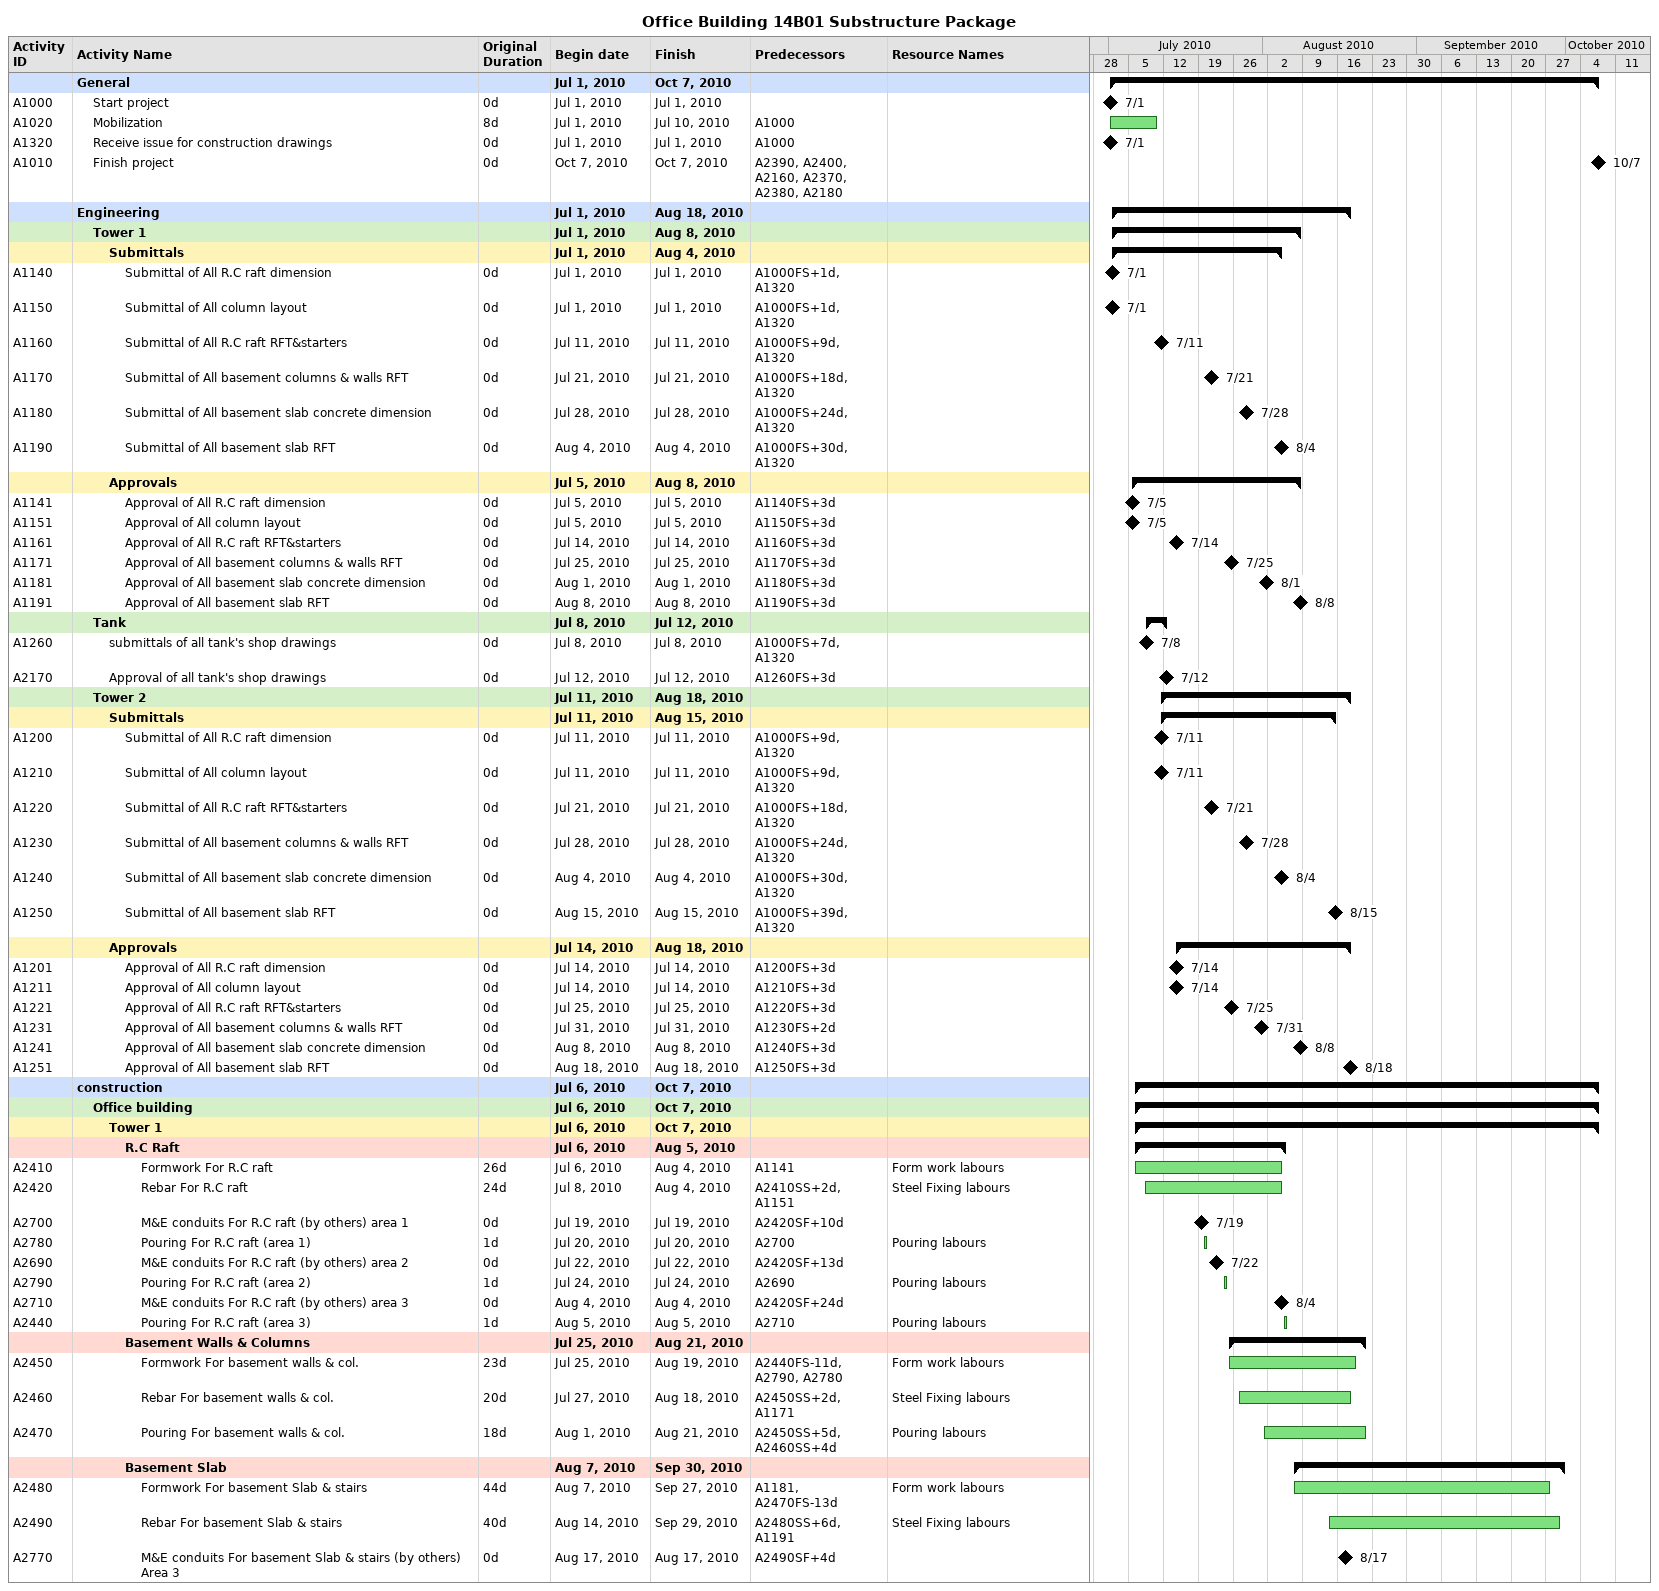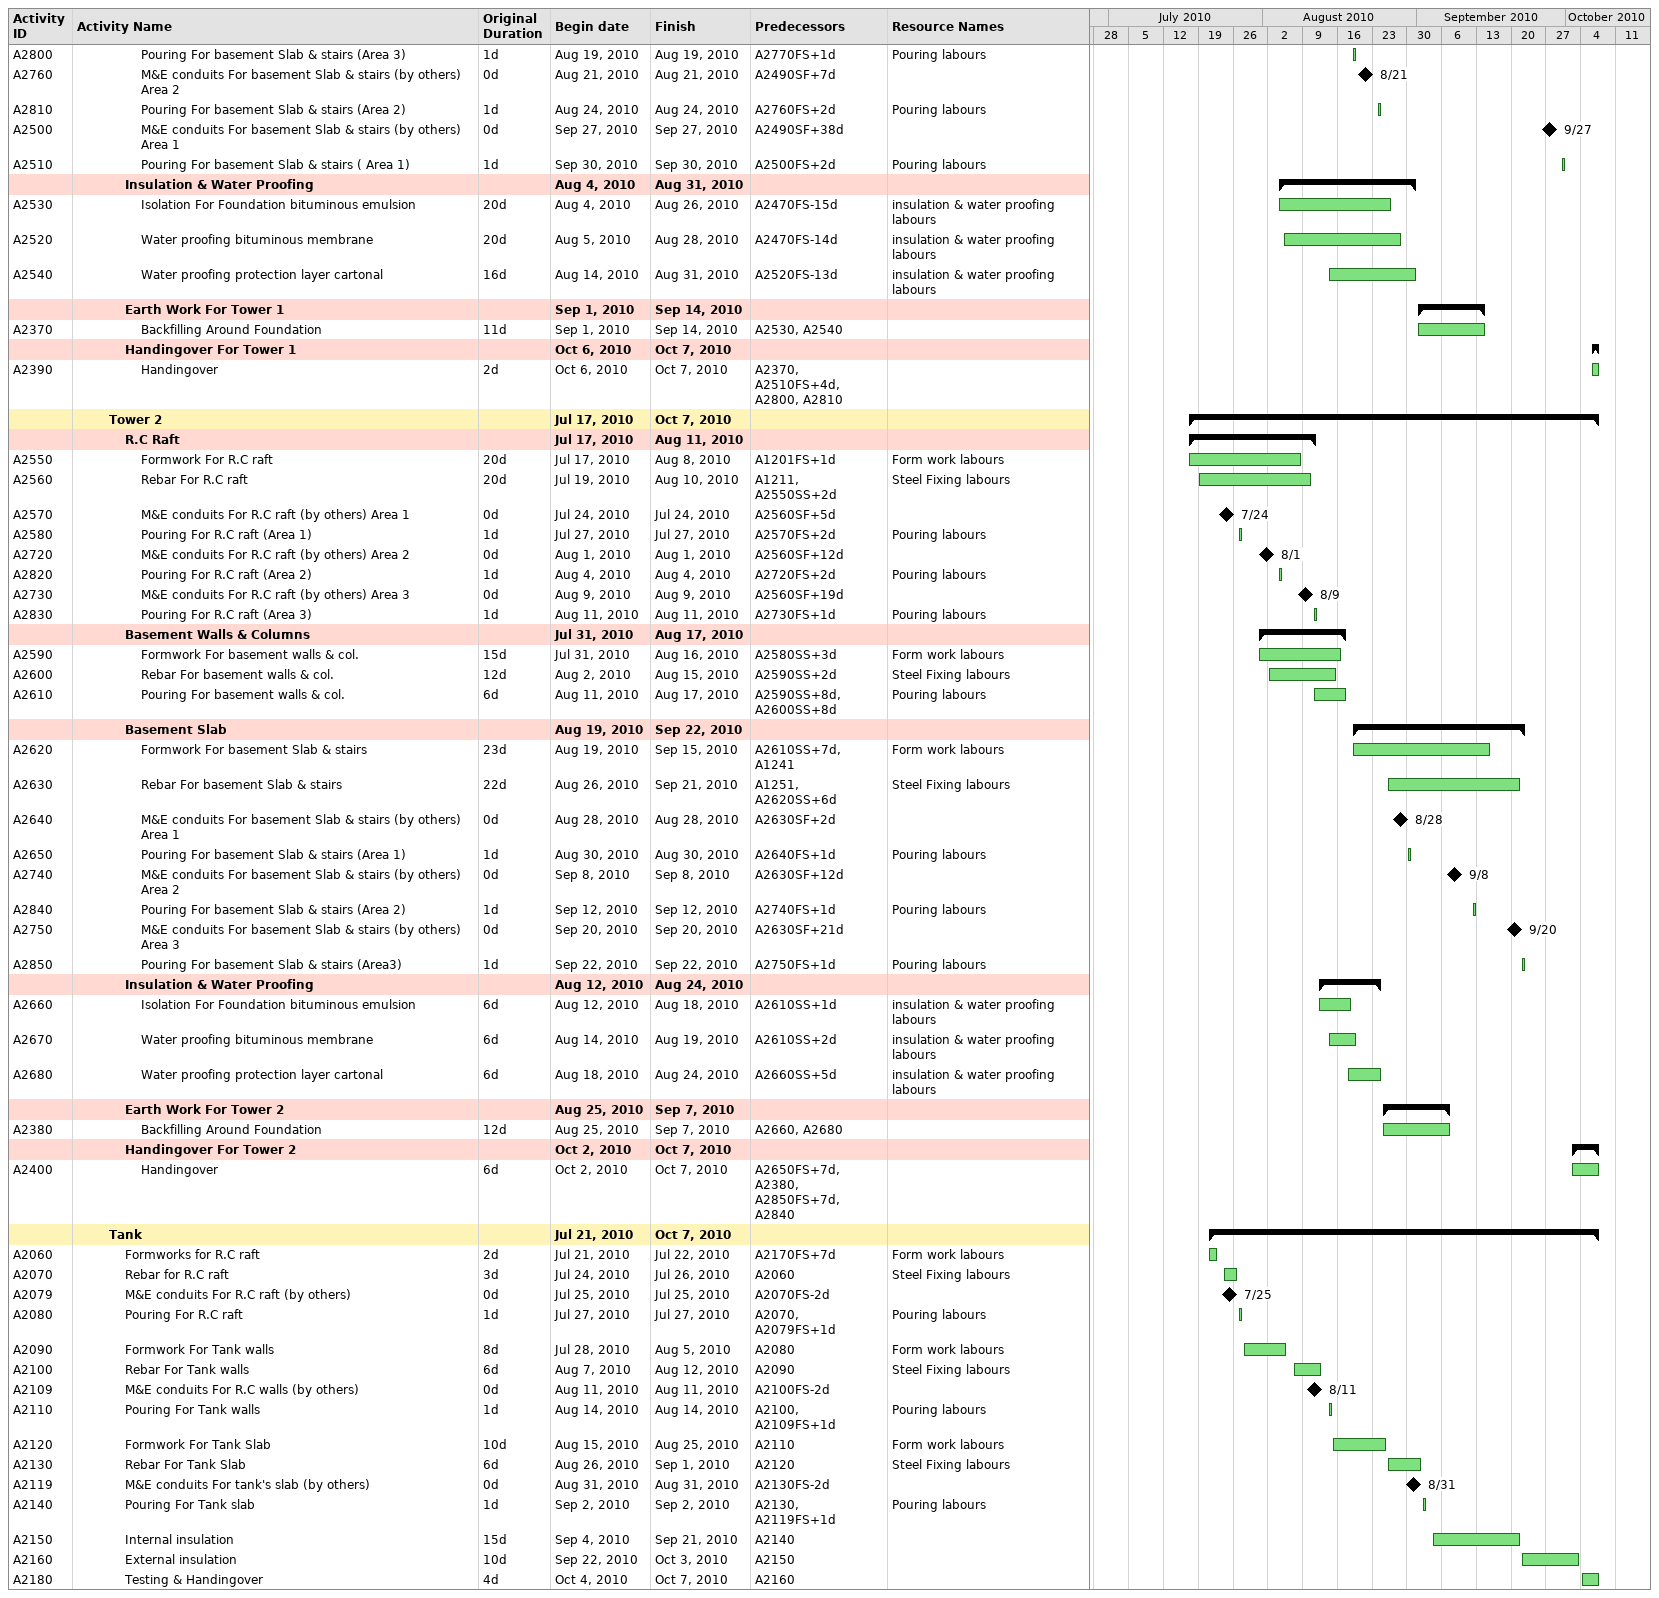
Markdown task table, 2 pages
Office Building 14B01 Substructure Package

| ID | Level | Task | Original duration | Start | Finish | Predecessors | Resources |
|---|---|---|---|---|---|---|---|
|  | 1 | **General** |  | 2010-07-01 | 2010-10-07 |  |  |
| A1000 | 2 | Start project | 0d | 2010-07-01 | 2010-07-01 |  |  |
| A1020 | 2 | Mobilization | 8d | 2010-07-01 | 2010-07-10 | A1000 |  |
| A1320 | 2 | Receive issue for construction drawings | 0d | 2010-07-01 | 2010-07-01 | A1000 |  |
| A1010 | 2 | Finish project | 0d | 2010-10-07 | 2010-10-07 | A2390, A2400, A2160, A2370, A2380, A2180 |  |
|  | 1 | **Engineering** |  | 2010-07-01 | 2010-08-18 |  |  |
|  | 2 | **Tower 1** |  | 2010-07-01 | 2010-08-08 |  |  |
|  | 3 | **Submittals** |  | 2010-07-01 | 2010-08-04 |  |  |
| A1140 | 4 | Submittal of All R.C raft dimension | 0d | 2010-07-01 | 2010-07-01 | A1000FS+1d, A1320 |  |
| A1150 | 4 | Submittal of All column layout | 0d | 2010-07-01 | 2010-07-01 | A1000FS+1d, A1320 |  |
| A1160 | 4 | Submittal of All R.C raft RFT&starters | 0d | 2010-07-11 | 2010-07-11 | A1000FS+9d, A1320 |  |
| A1170 | 4 | Submittal of All basement columns & walls RFT | 0d | 2010-07-21 | 2010-07-21 | A1000FS+18d, A1320 |  |
| A1180 | 4 | Submittal of All basement slab concrete dimension | 0d | 2010-07-28 | 2010-07-28 | A1000FS+24d, A1320 |  |
| A1190 | 4 | Submittal of All basement slab RFT | 0d | 2010-08-04 | 2010-08-04 | A1000FS+30d, A1320 |  |
|  | 3 | **Approvals** |  | 2010-07-05 | 2010-08-08 |  |  |
| A1141 | 4 | Approval of All R.C raft dimension | 0d | 2010-07-05 | 2010-07-05 | A1140FS+3d |  |
| A1151 | 4 | Approval of All column layout | 0d | 2010-07-05 | 2010-07-05 | A1150FS+3d |  |
| A1161 | 4 | Approval of All R.C raft RFT&starters | 0d | 2010-07-14 | 2010-07-14 | A1160FS+3d |  |
| A1171 | 4 | Approval of All basement columns & walls RFT | 0d | 2010-07-25 | 2010-07-25 | A1170FS+3d |  |
| A1181 | 4 | Approval of All basement slab concrete dimension | 0d | 2010-08-01 | 2010-08-01 | A1180FS+3d |  |
| A1191 | 4 | Approval of All basement slab RFT | 0d | 2010-08-08 | 2010-08-08 | A1190FS+3d |  |
|  | 2 | **Tank** |  | 2010-07-08 | 2010-07-12 |  |  |
| A1260 | 3 | submittals of all tank's shop drawings | 0d | 2010-07-08 | 2010-07-08 | A1000FS+7d, A1320 |  |
| A2170 | 3 | Approval of all tank's shop drawings | 0d | 2010-07-12 | 2010-07-12 | A1260FS+3d |  |
|  | 2 | **Tower 2** |  | 2010-07-11 | 2010-08-18 |  |  |
|  | 3 | **Submittals** |  | 2010-07-11 | 2010-08-15 |  |  |
| A1200 | 4 | Submittal of All R.C raft dimension | 0d | 2010-07-11 | 2010-07-11 | A1000FS+9d, A1320 |  |
| A1210 | 4 | Submittal of All column layout | 0d | 2010-07-11 | 2010-07-11 | A1000FS+9d, A1320 |  |
| A1220 | 4 | Submittal of All R.C raft RFT&starters | 0d | 2010-07-21 | 2010-07-21 | A1000FS+18d, A1320 |  |
| A1230 | 4 | Submittal of All basement columns & walls RFT | 0d | 2010-07-28 | 2010-07-28 | A1000FS+24d, A1320 |  |
| A1240 | 4 | Submittal of All basement slab concrete dimension | 0d | 2010-08-04 | 2010-08-04 | A1000FS+30d, A1320 |  |
| A1250 | 4 | Submittal of All basement slab RFT | 0d | 2010-08-15 | 2010-08-15 | A1000FS+39d, A1320 |  |
|  | 3 | **Approvals** |  | 2010-07-14 | 2010-08-18 |  |  |
| A1201 | 4 | Approval of All R.C raft dimension | 0d | 2010-07-14 | 2010-07-14 | A1200FS+3d |  |
| A1211 | 4 | Approval of All column layout | 0d | 2010-07-14 | 2010-07-14 | A1210FS+3d |  |
| A1221 | 4 | Approval of All R.C raft RFT&starters | 0d | 2010-07-25 | 2010-07-25 | A1220FS+3d |  |
| A1231 | 4 | Approval of All basement columns & walls RFT | 0d | 2010-07-31 | 2010-07-31 | A1230FS+2d |  |
| A1241 | 4 | Approval of All basement slab concrete dimension | 0d | 2010-08-08 | 2010-08-08 | A1240FS+3d |  |
| A1251 | 4 | Approval of All basement slab RFT | 0d | 2010-08-18 | 2010-08-18 | A1250FS+3d |  |
|  | 1 | **construction** |  | 2010-07-06 | 2010-10-07 |  |  |
|  | 2 | **Office building** |  | 2010-07-06 | 2010-10-07 |  |  |
|  | 3 | **Tower 1** |  | 2010-07-06 | 2010-10-07 |  |  |
|  | 4 | **R.C Raft** |  | 2010-07-06 | 2010-08-05 |  |  |
| A2410 | 5 | Formwork For R.C raft | 26d | 2010-07-06 | 2010-08-04 | A1141 | Form work labours |
| A2420 | 5 | Rebar For R.C raft | 24d | 2010-07-08 | 2010-08-04 | A2410SS+2d, A1151 | Steel Fixing labours |
| A2700 | 5 | M&E conduits For R.C raft (by others) area 1 | 0d | 2010-07-19 | 2010-07-19 | A2420SF+10d |  |
| A2780 | 5 | Pouring For R.C raft (area 1) | 1d | 2010-07-20 | 2010-07-20 | A2700 | Pouring labours |
| A2690 | 5 | M&E conduits For R.C raft (by others) area 2 | 0d | 2010-07-22 | 2010-07-22 | A2420SF+13d |  |
| A2790 | 5 | Pouring For R.C raft (area 2) | 1d | 2010-07-24 | 2010-07-24 | A2690 | Pouring labours |
| A2710 | 5 | M&E conduits For R.C raft (by others) area 3 | 0d | 2010-08-04 | 2010-08-04 | A2420SF+24d |  |
| A2440 | 5 | Pouring For R.C raft (area 3) | 1d | 2010-08-05 | 2010-08-05 | A2710 | Pouring labours |
|  | 4 | **Basement Walls & Columns** |  | 2010-07-25 | 2010-08-21 |  |  |
| A2450 | 5 | Formwork For basement walls & col. | 23d | 2010-07-25 | 2010-08-19 | A2440FS-11d, A2790, A2780 | Form work labours |
| A2460 | 5 | Rebar For basement walls & col. | 20d | 2010-07-27 | 2010-08-18 | A2450SS+2d, A1171 | Steel Fixing labours |
| A2470 | 5 | Pouring For basement walls & col. | 18d | 2010-08-01 | 2010-08-21 | A2450SS+5d, A2460SS+4d | Pouring labours |
|  | 4 | **Basement Slab** |  | 2010-08-07 | 2010-09-30 |  |  |
| A2480 | 5 | Formwork For basement Slab & stairs | 44d | 2010-08-07 | 2010-09-27 | A1181, A2470FS-13d | Form work labours |
| A2490 | 5 | Rebar For basement Slab & stairs | 40d | 2010-08-14 | 2010-09-29 | A2480SS+6d, A1191 | Steel Fixing labours |
| A2770 | 5 | M&E conduits For basement Slab & stairs (by others) Area 3 | 0d | 2010-08-17 | 2010-08-17 | A2490SF+4d |  |
| A2800 | 5 | Pouring For basement Slab & stairs (Area 3) | 1d | 2010-08-19 | 2010-08-19 | A2770FS+1d | Pouring labours |
| A2760 | 5 | M&E conduits For basement Slab & stairs (by others) Area 2 | 0d | 2010-08-21 | 2010-08-21 | A2490SF+7d |  |
| A2810 | 5 | Pouring For basement Slab & stairs (Area 2) | 1d | 2010-08-24 | 2010-08-24 | A2760FS+2d | Pouring labours |
| A2500 | 5 | M&E conduits For basement Slab & stairs (by others) Area 1 | 0d | 2010-09-27 | 2010-09-27 | A2490SF+38d |  |
| A2510 | 5 | Pouring For basement Slab & stairs ( Area 1) | 1d | 2010-09-30 | 2010-09-30 | A2500FS+2d | Pouring labours |
|  | 4 | **Insulation & Water Proofing** |  | 2010-08-04 | 2010-08-31 |  |  |
| A2530 | 5 | Isolation For Foundation bituminous emulsion | 20d | 2010-08-04 | 2010-08-26 | A2470FS-15d | insulation & water proofing labours |
| A2520 | 5 | Water proofing bituminous membrane | 20d | 2010-08-05 | 2010-08-28 | A2470FS-14d | insulation & water proofing labours |
| A2540 | 5 | Water proofing protection layer cartonal | 16d | 2010-08-14 | 2010-08-31 | A2520FS-13d | insulation & water proofing labours |
|  | 4 | **Earth Work For Tower 1** |  | 2010-09-01 | 2010-09-14 |  |  |
| A2370 | 5 | Backfilling Around Foundation | 11d | 2010-09-01 | 2010-09-14 | A2530, A2540 |  |
|  | 4 | **Handingover For Tower 1** |  | 2010-10-06 | 2010-10-07 |  |  |
| A2390 | 5 | Handingover | 2d | 2010-10-06 | 2010-10-07 | A2370, A2510FS+4d, A2800, A2810 |  |
|  | 3 | **Tower 2** |  | 2010-07-17 | 2010-10-07 |  |  |
|  | 4 | **R.C Raft** |  | 2010-07-17 | 2010-08-11 |  |  |
| A2550 | 5 | Formwork For R.C raft | 20d | 2010-07-17 | 2010-08-08 | A1201FS+1d | Form work labours |
| A2560 | 5 | Rebar For R.C raft | 20d | 2010-07-19 | 2010-08-10 | A1211, A2550SS+2d | Steel Fixing labours |
| A2570 | 5 | M&E conduits For R.C raft (by others) Area 1 | 0d | 2010-07-24 | 2010-07-24 | A2560SF+5d |  |
| A2580 | 5 | Pouring For R.C raft (Area 1) | 1d | 2010-07-27 | 2010-07-27 | A2570FS+2d | Pouring labours |
| A2720 | 5 | M&E conduits For R.C raft (by others) Area 2 | 0d | 2010-08-01 | 2010-08-01 | A2560SF+12d |  |
| A2820 | 5 | Pouring For R.C raft (Area 2) | 1d | 2010-08-04 | 2010-08-04 | A2720FS+2d | Pouring labours |
| A2730 | 5 | M&E conduits For R.C raft (by others) Area 3 | 0d | 2010-08-09 | 2010-08-09 | A2560SF+19d |  |
| A2830 | 5 | Pouring For R.C raft (Area 3) | 1d | 2010-08-11 | 2010-08-11 | A2730FS+1d | Pouring labours |
|  | 4 | **Basement Walls & Columns** |  | 2010-07-31 | 2010-08-17 |  |  |
| A2590 | 5 | Formwork For basement walls & col. | 15d | 2010-07-31 | 2010-08-16 | A2580SS+3d | Form work labours |
| A2600 | 5 | Rebar For basement walls & col. | 12d | 2010-08-02 | 2010-08-15 | A2590SS+2d | Steel Fixing labours |
| A2610 | 5 | Pouring For basement walls & col. | 6d | 2010-08-11 | 2010-08-17 | A2590SS+8d, A2600SS+8d | Pouring labours |
|  | 4 | **Basement Slab** |  | 2010-08-19 | 2010-09-22 |  |  |
| A2620 | 5 | Formwork For basement Slab & stairs | 23d | 2010-08-19 | 2010-09-15 | A2610SS+7d, A1241 | Form work labours |
| A2630 | 5 | Rebar For basement Slab & stairs | 22d | 2010-08-26 | 2010-09-21 | A1251, A2620SS+6d | Steel Fixing labours |
| A2640 | 5 | M&E conduits For basement Slab & stairs (by others) Area 1 | 0d | 2010-08-28 | 2010-08-28 | A2630SF+2d |  |
| A2650 | 5 | Pouring For basement Slab & stairs (Area 1) | 1d | 2010-08-30 | 2010-08-30 | A2640FS+1d | Pouring labours |
| A2740 | 5 | M&E conduits For basement Slab & stairs (by others) Area 2 | 0d | 2010-09-08 | 2010-09-08 | A2630SF+12d |  |
| A2840 | 5 | Pouring For basement Slab & stairs (Area 2) | 1d | 2010-09-12 | 2010-09-12 | A2740FS+1d | Pouring labours |
| A2750 | 5 | M&E conduits For basement Slab & stairs (by others) Area 3 | 0d | 2010-09-20 | 2010-09-20 | A2630SF+21d |  |
| A2850 | 5 | Pouring For basement Slab & stairs (Area3) | 1d | 2010-09-22 | 2010-09-22 | A2750FS+1d | Pouring labours |
|  | 4 | **Insulation & Water Proofing** |  | 2010-08-12 | 2010-08-24 |  |  |
| A2660 | 5 | Isolation For Foundation bituminous emulsion | 6d | 2010-08-12 | 2010-08-18 | A2610SS+1d | insulation & water proofing labours |
| A2670 | 5 | Water proofing bituminous membrane | 6d | 2010-08-14 | 2010-08-19 | A2610SS+2d | insulation & water proofing labours |
| A2680 | 5 | Water proofing protection layer cartonal | 6d | 2010-08-18 | 2010-08-24 | A2660SS+5d | insulation & water proofing labours |
|  | 4 | **Earth Work For Tower 2** |  | 2010-08-25 | 2010-09-07 |  |  |
| A2380 | 5 | Backfilling Around Foundation | 12d | 2010-08-25 | 2010-09-07 | A2660, A2680 |  |
|  | 4 | **Handingover For Tower 2** |  | 2010-10-02 | 2010-10-07 |  |  |
| A2400 | 5 | Handingover | 6d | 2010-10-02 | 2010-10-07 | A2650FS+7d, A2380, A2850FS+7d, A2840 |  |
|  | 3 | **Tank** |  | 2010-07-21 | 2010-10-07 |  |  |
| A2060 | 4 | Formworks for R.C raft | 2d | 2010-07-21 | 2010-07-22 | A2170FS+7d | Form work labours |
| A2070 | 4 | Rebar for R.C raft | 3d | 2010-07-24 | 2010-07-26 | A2060 | Steel Fixing labours |
| A2079 | 4 | M&E conduits For R.C raft (by others) | 0d | 2010-07-25 | 2010-07-25 | A2070FS-2d |  |
| A2080 | 4 | Pouring For R.C raft | 1d | 2010-07-27 | 2010-07-27 | A2070, A2079FS+1d | Pouring labours |
| A2090 | 4 | Formwork For Tank walls | 8d | 2010-07-28 | 2010-08-05 | A2080 | Form work labours |
| A2100 | 4 | Rebar For Tank walls | 6d | 2010-08-07 | 2010-08-12 | A2090 | Steel Fixing labours |
| A2109 | 4 | M&E conduits For R.C walls (by others) | 0d | 2010-08-11 | 2010-08-11 | A2100FS-2d |  |
| A2110 | 4 | Pouring For Tank walls | 1d | 2010-08-14 | 2010-08-14 | A2100, A2109FS+1d | Pouring labours |
| A2120 | 4 | Formwork For Tank Slab | 10d | 2010-08-15 | 2010-08-25 | A2110 | Form work labours |
| A2130 | 4 | Rebar For Tank Slab | 6d | 2010-08-26 | 2010-09-01 | A2120 | Steel Fixing labours |
| A2119 | 4 | M&E conduits For tank's slab (by others) | 0d | 2010-08-31 | 2010-08-31 | A2130FS-2d |  |
| A2140 | 4 | Pouring For Tank slab | 1d | 2010-09-02 | 2010-09-02 | A2130, A2119FS+1d | Pouring labours |
| A2150 | 4 | Internal insulation | 15d | 2010-09-04 | 2010-09-21 | A2140 |  |
| A2160 | 4 | External insulation | 10d | 2010-09-22 | 2010-10-03 | A2150 |  |
| A2180 | 4 | Testing & Handingover | 4d | 2010-10-04 | 2010-10-07 | A2160 |  |
